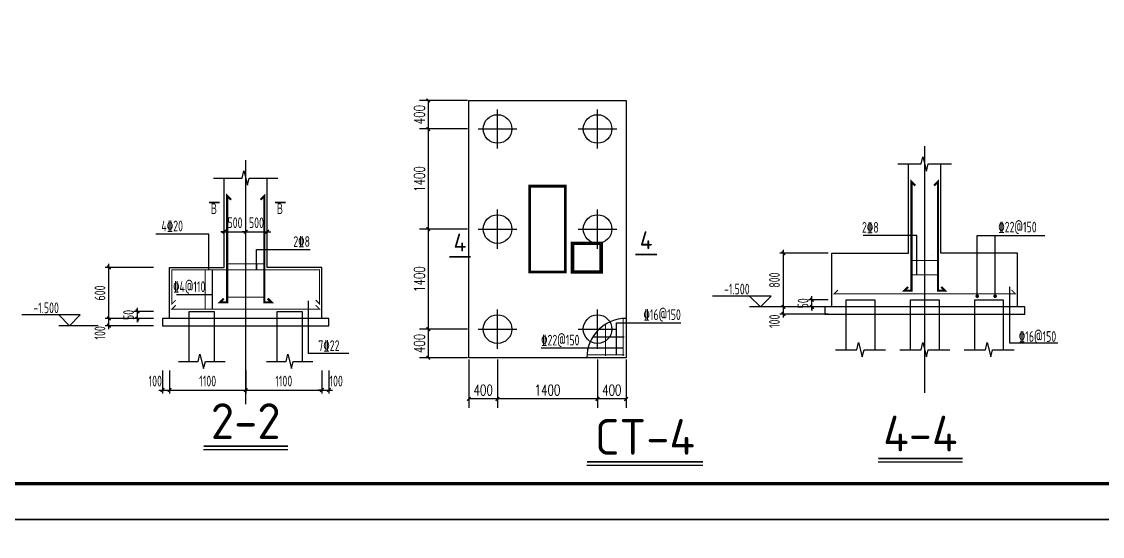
# Model space of a CAD drawing. Extents: x -73672 to 366960, y -527333 to 140666.
# Drawn here: x 230202 to 260456, y -18693 to -4292 of the extents above; entities that cross this region are included whole.
import ezdxf
from ezdxf.enums import TextEntityAlignment as Align

# ---------------------------------------------------------------- set-up
doc = ezdxf.new("R2010")
doc.units = 0
doc.header["$LTSCALE"] = 1000
doc.header["$MEASUREMENT"] = 0
doc.linetypes.add('DASHED', pattern=[19.05, 12.7, -6.35])
for name, color, linetype in [('AXIS', 3, 'Continuous'), ('BASE_DE', 7, 'Continuous'), ('COLUMN', 9, 'Continuous'), ('DIM', 3, 'Continuous'), ('E_WINDOW', 4, 'Continuous'), ('NUM', 3, 'Continuous'), ('PILE_DE', 7, 'Continuous'), ('PILE_DE_DASH', 9, 'DASHED'), ('PUB_TITLE', 4, 'Continuous'), ('REIN', 1, 'Continuous'), ('TEXT', 3, 'Continuous'), ('THICK', 6, 'Continuous'), ('THIN', 7, 'Continuous'), ('建-尺寸', 3, 'Continuous')]:
    doc.layers.add(name, color=color, linetype=linetype)
doc.styles.add('A-DIM_T3', font='SIMPLEX', dxfattribs={"width": 0.705882, "bigfont": 'GBCBIG'})
doc.styles.add('TSSD_Dimension', font='Tssdeng.shx', dxfattribs={"width": 0.7, "bigfont": '1hztxt.shx'})
doc.styles.add('TSSD_Label', font='Tssdeng.shx', dxfattribs={"width": 0.7, "bigfont": 'hztxt.shx'})
doc.styles.add('TSSD_Norm', font='Tssdeng.shx', dxfattribs={"bigfont": 'hztxt.shx'})
doc.styles.add('TSSD_Rein', font='Tssdeng.shx', dxfattribs={"width": 0.7, "bigfont": 'hztxt.shx'})
doc.dimstyles.new('A-DIM-100', dxfattribs={"dimtxt": 297.5, "dimasz": 100, "dimexe": 250, "dimexo": 300, "dimgap": 100, "dimtad": 1, "dimdec": 0, "dimzin": 0, "dimdsep": 46, "dimtxsty": 'A-DIM_T3', "dimblk": 'ARCHTICK', "dimcen": 0.09, "dimclrt": 7, "dimazin": 2, "dimtfac": 1, "dimtdec": 0, "dimtix": 1, "dimtmove": 2, "dimatfit": 3, "dimfxl": 0, "dimtolj": 1, "dimtzin": 0, "dimarcsym": 0})
doc.dimstyles.new('TSSD_50_100', dxfattribs={"dimtxt": 300, "dimasz": 100, "dimexe": 100, "dimexo": 250, "dimgap": 100, "dimtad": 1, "dimdec": 0, "dimlfac": 0.5, "dimzin": 0, "dimdsep": 46, "dimtxsty": 'TSSD_Dimension', "dimblk": 'ARCHTICK', "dimcen": 0, "dimdle": 100, "dimclrt": 7, "dimadec": 0, "dimazin": 0, "dimtfac": 1, "dimtdec": 0, "dimtix": 1, "dimtmove": 2, "dimatfit": 3, "dimldrblk": 'ARCHTICK', "dimfxl": 0, "dimtolj": 1, "dimtzin": 0, "dimarcsym": 0})

# ---------------------------------------------------------------- blocks, each defined once
blk = doc.blocks.new('_reinbk')
blk.add_line((0, 0), (0, 0))
blk = doc.blocks.new('_ArchTick')
at = {"color": 0, "linetype": 'ByBlock', "const_width": 0.4}
blk.add_lwpolyline([(-0.5, -0.5), (0.5, 0.5)], dxfattribs=at)
blk = doc.blocks.new('*D7606')
at = {"layer": 'Defpoints', "color": 0}
for p in [(234145, -13798), (234345, -13798), (234345, -14598)]:
    blk.add_point(p, dxfattribs=at)
at = {"layer": 'DIM', "color": 0, "lineweight": -2}
for p, q in [((234145, -14048), (234145, -14698)), ((234345, -14048), (234345, -14698)), ((234045, -14598), (234445, -14598))]:
    blk.add_line(p, q, dxfattribs=at)
at = {"layer": 'DIM', "color": 0, "linetype": 'ByBlock', "lineweight": -2, "xscale": 100, "yscale": 100, "zscale": 100, "rotation": 180}
blk.add_blockref('_ArchTick', (234145, -14598), dxfattribs=at)
at = {"layer": 'DIM', "color": 0, "linetype": 'ByBlock', "lineweight": -2, "xscale": 100, "yscale": 100, "zscale": 100}
blk.add_blockref('_ArchTick', (234345, -14598), dxfattribs=at)
at = {"layer": 'DIM', "color": 7, "insert": (233943, -14348), "char_height": 300, "attachment_point": 5, "style": 'TSSD_Dimension'}
blk.add_mtext('\\A1;100', dxfattribs=at)
blk = doc.blocks.new('*D7607')
at = {"layer": 'Defpoints', "color": 0}
for p in [(234345, -13798), (236475, -13798), (236475, -14598)]:
    blk.add_point(p, dxfattribs=at)
at = {"layer": 'DIM', "color": 0, "lineweight": -2}
for p, q in [((234345, -14048), (234345, -14698)), ((236475, -14048), (236475, -14698)), ((234245, -14598), (236575, -14598))]:
    blk.add_line(p, q, dxfattribs=at)
at = {"layer": 'DIM', "color": 0, "linetype": 'ByBlock', "lineweight": -2, "xscale": 100, "yscale": 100, "zscale": 100, "rotation": 180}
blk.add_blockref('_ArchTick', (234345, -14598), dxfattribs=at)
at = {"layer": 'DIM', "color": 0, "linetype": 'ByBlock', "lineweight": -2, "xscale": 100, "yscale": 100, "zscale": 100}
blk.add_blockref('_ArchTick', (236475, -14598), dxfattribs=at)
at = {"layer": 'DIM', "color": 7, "insert": (235410, -14348), "char_height": 300, "attachment_point": 5, "style": 'TSSD_Dimension'}
blk.add_mtext('\\A1;1100', dxfattribs=at)
blk = doc.blocks.new('*D7608')
at = {"layer": 'Defpoints', "color": 0}
for p in [(236475, -13798), (238605, -13798), (238605, -14598)]:
    blk.add_point(p, dxfattribs=at)
at = {"layer": 'DIM', "color": 0, "lineweight": -2}
for p, q in [((236475, -14048), (236475, -14698)), ((238605, -14048), (238605, -14698)), ((236375, -14598), (238705, -14598))]:
    blk.add_line(p, q, dxfattribs=at)
at = {"layer": 'DIM', "color": 0, "linetype": 'ByBlock', "lineweight": -2, "xscale": 100, "yscale": 100, "zscale": 100, "rotation": 180}
blk.add_blockref('_ArchTick', (236475, -14598), dxfattribs=at)
at = {"layer": 'DIM', "color": 0, "linetype": 'ByBlock', "lineweight": -2, "xscale": 100, "yscale": 100, "zscale": 100}
blk.add_blockref('_ArchTick', (238605, -14598), dxfattribs=at)
at = {"layer": 'DIM', "color": 7, "insert": (237540, -14348), "char_height": 300, "attachment_point": 5, "style": 'TSSD_Dimension'}
blk.add_mtext('\\A1;1100', dxfattribs=at)
blk = doc.blocks.new('*D7609')
at = {"layer": 'Defpoints', "color": 0}
for p in [(238605, -13798), (238805, -13798), (238805, -14598)]:
    blk.add_point(p, dxfattribs=at)
at = {"layer": 'DIM', "color": 0, "lineweight": -2}
for p, q in [((238605, -14048), (238605, -14698)), ((238805, -14048), (238805, -14698)), ((238505, -14598), (238905, -14598)), ((238605, -14598), (238505, -14598)), ((238805, -14598), (238905, -14598))]:
    blk.add_line(p, q, dxfattribs=at)
at = {"layer": 'DIM', "color": 0, "linetype": 'ByBlock', "lineweight": -2, "xscale": 100, "yscale": 100, "zscale": 100}
blk.add_blockref('_ArchTick', (238605, -14598), dxfattribs=at)
at = {"layer": 'DIM', "color": 0, "linetype": 'ByBlock', "lineweight": -2, "xscale": 100, "yscale": 100, "zscale": 100, "rotation": 180}
blk.add_blockref('_ArchTick', (238805, -14598), dxfattribs=at)
at = {"layer": 'DIM', "color": 7, "insert": (239007, -14348), "char_height": 300, "attachment_point": 5, "style": 'TSSD_Dimension'}
blk.add_mtext('\\A1;100', dxfattribs=at)
blk = doc.blocks.new('*D7610')
at = {"layer": 'Defpoints', "color": 0}
for p in [(236475, -10169), (235875, -11169), (236475, -11169)]:
    blk.add_point(p, dxfattribs=at)
at = {"layer": 'DIM', "color": 0, "lineweight": -2}
for p, q in [((235775, -10169), (236575, -10169)), ((235875, -10169), (235775, -10169)), ((235875, -10919), (235875, -10069)), ((236475, -10919), (236475, -10069)), ((236475, -10169), (236575, -10169))]:
    blk.add_line(p, q, dxfattribs=at)
at = {"layer": 'DIM', "color": 0, "linetype": 'ByBlock', "lineweight": -2, "xscale": 100, "yscale": 100, "zscale": 100}
blk.add_blockref('_ArchTick', (235875, -10169), dxfattribs=at)
at = {"layer": 'DIM', "color": 0, "linetype": 'ByBlock', "lineweight": -2, "xscale": 100, "yscale": 100, "zscale": 100, "rotation": 180}
blk.add_blockref('_ArchTick', (236475, -10169), dxfattribs=at)
at = {"layer": 'DIM', "color": 7, "insert": (236175, -9919), "char_height": 300, "attachment_point": 5, "style": 'TSSD_Dimension'}
blk.add_mtext('\\A1;500', dxfattribs=at)
blk = doc.blocks.new('*D7611')
at = {"layer": 'Defpoints', "color": 0}
for p in [(237075, -10169), (236475, -11169), (237075, -11169)]:
    blk.add_point(p, dxfattribs=at)
at = {"layer": 'DIM', "color": 0, "lineweight": -2}
for p, q in [((236375, -10169), (237175, -10169)), ((236475, -10169), (236375, -10169)), ((236475, -10919), (236475, -10069)), ((237075, -10919), (237075, -10069)), ((237075, -10169), (237175, -10169))]:
    blk.add_line(p, q, dxfattribs=at)
at = {"layer": 'DIM', "color": 0, "linetype": 'ByBlock', "lineweight": -2, "xscale": 100, "yscale": 100, "zscale": 100}
blk.add_blockref('_ArchTick', (236475, -10169), dxfattribs=at)
at = {"layer": 'DIM', "color": 0, "linetype": 'ByBlock', "lineweight": -2, "xscale": 100, "yscale": 100, "zscale": 100, "rotation": 180}
blk.add_blockref('_ArchTick', (237075, -10169), dxfattribs=at)
at = {"layer": 'DIM', "color": 7, "insert": (236775, -9919), "char_height": 300, "attachment_point": 5, "style": 'TSSD_Dimension'}
blk.add_mtext('\\A1;500', dxfattribs=at)
blk = doc.blocks.new('*D7612')
at = {"layer": 'Defpoints', "color": 0}
for p in [(232645, -12598), (234145, -12598), (234145, -12798)]:
    blk.add_point(p, dxfattribs=at)
at = {"layer": 'DIM', "color": 0, "lineweight": -2}
for p, q in [((233895, -12598), (232545, -12598)), ((232645, -12898), (232645, -12498)), ((233895, -12798), (232545, -12798))]:
    blk.add_line(p, q, dxfattribs=at)
at = {"layer": 'DIM', "color": 0, "linetype": 'ByBlock', "lineweight": -2, "xscale": 100, "yscale": 100, "zscale": 100}
for p, rotation in [((232645, -12598), 90), ((232645, -12798), 270)]:
    blk.add_blockref('_ArchTick', p, dxfattribs=dict(at, rotation=rotation))
at = {"layer": 'DIM', "color": 7, "insert": (232395, -13000), "char_height": 300, "attachment_point": 5, "rotation": 90, "style": 'TSSD_Dimension'}
blk.add_mtext('\\A1;100', dxfattribs=at)
blk = doc.blocks.new('*D7613')
at = {"layer": 'Defpoints', "color": 0}
for p in [(232645, -11169), (234145, -11169), (234145, -12598)]:
    blk.add_point(p, dxfattribs=at)
at = {"layer": 'DIM', "color": 0, "lineweight": -2}
for p, q in [((233895, -11169), (232545, -11169)), ((232645, -12698), (232645, -11069)), ((233895, -12598), (232545, -12598))]:
    blk.add_line(p, q, dxfattribs=at)
at = {"layer": 'DIM', "color": 0, "linetype": 'ByBlock', "lineweight": -2, "xscale": 100, "yscale": 100, "zscale": 100}
for p, rotation in [((232645, -11169), 90), ((232645, -12598), 270)]:
    blk.add_blockref('_ArchTick', p, dxfattribs=dict(at, rotation=rotation))
at = {"layer": 'DIM', "color": 7, "insert": (232395, -11884), "char_height": 300, "attachment_point": 5, "rotation": 90, "style": 'TSSD_Dimension'}
blk.add_mtext('\\A1;600', dxfattribs=at)
blk = doc.blocks.new('*D7614')
at = {"layer": 'Defpoints', "color": 0}
for p in [(233445, -12398), (234145, -12398), (234145, -12598)]:
    blk.add_point(p, dxfattribs=at)
at = {"layer": 'DIM', "color": 0, "lineweight": -2}
for p, q in [((233895, -12398), (233345, -12398)), ((233445, -12698), (233445, -12298)), ((233445, -12398), (233445, -12298)), ((233895, -12598), (233345, -12598)), ((233445, -12598), (233445, -12698))]:
    blk.add_line(p, q, dxfattribs=at)
at = {"layer": 'DIM', "color": 0, "linetype": 'ByBlock', "lineweight": -2, "xscale": 100, "yscale": 100, "zscale": 100}
for p, rotation in [((233445, -12398), 270), ((233445, -12598), 90)]:
    blk.add_blockref('_ArchTick', p, dxfattribs=dict(at, rotation=rotation))
at = {"layer": 'DIM', "color": 7, "insert": (233195, -12498), "char_height": 300, "attachment_point": 5, "rotation": 90, "style": 'TSSD_Dimension'}
blk.add_mtext('\\A1;50', dxfattribs=at)
blk = doc.blocks.new('*D7793')
at = {"layer": 'Defpoints', "color": 0}
for p in [(252327, -12073), (253027, -12073), (253027, -12273)]:
    blk.add_point(p, dxfattribs=at)
at = {"layer": 'DIM', "color": 0, "lineweight": -2}
for p, q in [((252777, -12073), (252227, -12073)), ((252327, -12373), (252327, -11973)), ((252327, -12073), (252327, -11973)), ((252777, -12273), (252227, -12273)), ((252327, -12273), (252327, -12373))]:
    blk.add_line(p, q, dxfattribs=at)
at = {"layer": 'DIM', "color": 0, "linetype": 'ByBlock', "lineweight": -2, "xscale": 100, "yscale": 100, "zscale": 100}
for p, rotation in [((252327, -12073), 270), ((252327, -12273), 90)]:
    blk.add_blockref('_ArchTick', p, dxfattribs=dict(at, rotation=rotation))
at = {"layer": 'DIM', "color": 7, "insert": (252077, -12173), "char_height": 300, "attachment_point": 5, "rotation": 90, "style": 'TSSD_Dimension'}
blk.add_mtext('\\A1;50', dxfattribs=at)
blk = doc.blocks.new('*D7794')
at = {"layer": 'Defpoints', "color": 0}
for p in [(251527, -10773), (253027, -10773), (253027, -12273)]:
    blk.add_point(p, dxfattribs=at)
at = {"layer": 'DIM', "color": 0, "lineweight": -2}
for p, q in [((252777, -10773), (251427, -10773)), ((251527, -12373), (251527, -10673)), ((252777, -12273), (251427, -12273))]:
    blk.add_line(p, q, dxfattribs=at)
at = {"layer": 'DIM', "color": 0, "linetype": 'ByBlock', "lineweight": -2, "xscale": 100, "yscale": 100, "zscale": 100}
for p, rotation in [((251527, -10773), 90), ((251527, -12273), 270)]:
    blk.add_blockref('_ArchTick', p, dxfattribs=dict(at, rotation=rotation))
at = {"layer": 'DIM', "color": 7, "insert": (251277, -11523), "char_height": 300, "attachment_point": 5, "rotation": 90, "style": 'TSSD_Dimension'}
blk.add_mtext('\\A1;800', dxfattribs=at)
blk = doc.blocks.new('*D7795')
at = {"layer": 'Defpoints', "color": 0}
for p in [(251527, -12273), (253027, -12273), (253027, -12473)]:
    blk.add_point(p, dxfattribs=at)
at = {"layer": 'DIM', "color": 0, "lineweight": -2}
for p, q in [((252777, -12273), (251427, -12273)), ((251527, -12573), (251527, -12173)), ((252777, -12473), (251427, -12473))]:
    blk.add_line(p, q, dxfattribs=at)
at = {"layer": 'DIM', "color": 0, "linetype": 'ByBlock', "lineweight": -2, "xscale": 100, "yscale": 100, "zscale": 100}
for p, rotation in [((251527, -12273), 90), ((251527, -12473), 270)]:
    blk.add_blockref('_ArchTick', p, dxfattribs=dict(at, rotation=rotation))
at = {"layer": 'DIM', "color": 7, "insert": (251277, -12675), "char_height": 300, "attachment_point": 5, "rotation": 90, "style": 'TSSD_Dimension'}
blk.add_mtext('\\A1;100', dxfattribs=at)
blk = doc.blocks.new('*D8895')
at = {"layer": 'Defpoints', "color": 0}
for p in [(246323, -13444), (247123, -13444), (246323, -14849)]:
    blk.add_point(p, dxfattribs=at)
at = {"layer": '建-尺寸', "color": 0, "lineweight": -2}
for p, q in [((246323, -13744), (246323, -15099)), ((247123, -13744), (247123, -15099)), ((247123, -14849), (246323, -14849))]:
    blk.add_line(p, q, dxfattribs=at)
at = {"layer": '建-尺寸', "color": 0, "linetype": 'ByBlock', "lineweight": -2, "xscale": 100, "yscale": 100, "zscale": 100, "rotation": 180}
blk.add_blockref('_ArchTick', (246323, -14849), dxfattribs=at)
at = {"layer": '建-尺寸', "color": 0, "linetype": 'ByBlock', "lineweight": -2, "xscale": 100, "yscale": 100, "zscale": 100}
blk.add_blockref('_ArchTick', (247123, -14849), dxfattribs=at)
at = {"layer": '建-尺寸', "color": 7, "insert": (246723, -14600), "char_height": 297.5, "attachment_point": 5, "style": 'A-DIM_T3'}
blk.add_mtext('\\A1;400', dxfattribs=at)
blk = doc.blocks.new('*D8896')
at = {"layer": 'Defpoints', "color": 0}
for p in [(243523, -13444), (246323, -13444), (243523, -14849)]:
    blk.add_point(p, dxfattribs=at)
at = {"layer": '建-尺寸', "color": 0, "lineweight": -2}
for p, q in [((243523, -13744), (243523, -15099)), ((246323, -13744), (246323, -15099)), ((246323, -14849), (243523, -14849))]:
    blk.add_line(p, q, dxfattribs=at)
at = {"layer": '建-尺寸', "color": 0, "linetype": 'ByBlock', "lineweight": -2, "xscale": 100, "yscale": 100, "zscale": 100, "rotation": 180}
blk.add_blockref('_ArchTick', (243523, -14849), dxfattribs=at)
at = {"layer": '建-尺寸', "color": 0, "linetype": 'ByBlock', "lineweight": -2, "xscale": 100, "yscale": 100, "zscale": 100}
blk.add_blockref('_ArchTick', (246323, -14849), dxfattribs=at)
at = {"layer": '建-尺寸', "color": 7, "insert": (244923, -14600), "char_height": 297.5, "attachment_point": 5, "style": 'A-DIM_T3'}
blk.add_mtext('\\A1;1400', dxfattribs=at)
blk = doc.blocks.new('*D8897')
at = {"layer": 'Defpoints', "color": 0}
for p in [(242723, -13444), (243523, -13444), (242723, -14849)]:
    blk.add_point(p, dxfattribs=at)
at = {"layer": '建-尺寸', "color": 0, "lineweight": -2}
for p, q in [((242723, -13744), (242723, -15099)), ((243523, -13744), (243523, -15099)), ((243523, -14849), (242723, -14849))]:
    blk.add_line(p, q, dxfattribs=at)
at = {"layer": '建-尺寸', "color": 0, "linetype": 'ByBlock', "lineweight": -2, "xscale": 100, "yscale": 100, "zscale": 100, "rotation": 180}
blk.add_blockref('_ArchTick', (242723, -14849), dxfattribs=at)
at = {"layer": '建-尺寸', "color": 0, "linetype": 'ByBlock', "lineweight": -2, "xscale": 100, "yscale": 100, "zscale": 100}
blk.add_blockref('_ArchTick', (243523, -14849), dxfattribs=at)
at = {"layer": '建-尺寸', "color": 7, "insert": (243123, -14600), "char_height": 297.5, "attachment_point": 5, "style": 'A-DIM_T3'}
blk.add_mtext('\\A1;400', dxfattribs=at)
blk = doc.blocks.new('*D8898')
at = {"layer": 'Defpoints', "color": 0}
for p in [(242986, -6495), (241586, -7295), (242986, -7295)]:
    blk.add_point(p, dxfattribs=at)
at = {"layer": '建-尺寸', "color": 0, "lineweight": -2}
for p, q in [((242686, -6495), (241336, -6495)), ((241586, -6495), (241586, -7295)), ((242686, -7295), (241336, -7295))]:
    blk.add_line(p, q, dxfattribs=at)
at = {"layer": '建-尺寸', "color": 0, "linetype": 'ByBlock', "lineweight": -2, "xscale": 100, "yscale": 100, "zscale": 100}
for p, rotation in [((241586, -6495), 90), ((241586, -7295), 270)]:
    blk.add_blockref('_ArchTick', p, dxfattribs=dict(at, rotation=rotation))
at = {"layer": '建-尺寸', "color": 7, "insert": (241337, -6895), "char_height": 297.5, "attachment_point": 5, "rotation": 90, "style": 'A-DIM_T3'}
blk.add_mtext('\\A1;400', dxfattribs=at)
blk = doc.blocks.new('*D8899')
at = {"layer": 'Defpoints', "color": 0}
for p in [(242986, -7295), (241586, -10095), (242986, -10095)]:
    blk.add_point(p, dxfattribs=at)
at = {"layer": '建-尺寸', "color": 0, "lineweight": -2}
for p, q in [((242686, -7295), (241336, -7295)), ((241586, -7295), (241586, -10095)), ((242686, -10095), (241336, -10095))]:
    blk.add_line(p, q, dxfattribs=at)
at = {"layer": '建-尺寸', "color": 0, "linetype": 'ByBlock', "lineweight": -2, "xscale": 100, "yscale": 100, "zscale": 100}
for p, rotation in [((241586, -7295), 90), ((241586, -10095), 270)]:
    blk.add_blockref('_ArchTick', p, dxfattribs=dict(at, rotation=rotation))
at = {"layer": '建-尺寸', "color": 7, "insert": (241337, -8695), "char_height": 297.5, "attachment_point": 5, "rotation": 90, "style": 'A-DIM_T3'}
blk.add_mtext('\\A1;1400', dxfattribs=at)
blk = doc.blocks.new('*D8900')
at = {"layer": 'Defpoints', "color": 0}
for p in [(242986, -10095), (241586, -12895), (242986, -12895)]:
    blk.add_point(p, dxfattribs=at)
at = {"layer": '建-尺寸', "color": 0, "lineweight": -2}
for p, q in [((242686, -10095), (241336, -10095)), ((241586, -10095), (241586, -12895)), ((242686, -12895), (241336, -12895))]:
    blk.add_line(p, q, dxfattribs=at)
at = {"layer": '建-尺寸', "color": 0, "linetype": 'ByBlock', "lineweight": -2, "xscale": 100, "yscale": 100, "zscale": 100}
for p, rotation in [((241586, -10095), 90), ((241586, -12895), 270)]:
    blk.add_blockref('_ArchTick', p, dxfattribs=dict(at, rotation=rotation))
at = {"layer": '建-尺寸', "color": 7, "insert": (241337, -11495), "char_height": 297.5, "attachment_point": 5, "rotation": 90, "style": 'A-DIM_T3'}
blk.add_mtext('\\A1;1400', dxfattribs=at)
blk = doc.blocks.new('*D8901')
at = {"layer": 'Defpoints', "color": 0}
for p in [(242986, -12895), (241586, -13695), (242986, -13695)]:
    blk.add_point(p, dxfattribs=at)
at = {"layer": '建-尺寸', "color": 0, "lineweight": -2}
for p, q in [((242686, -12895), (241336, -12895)), ((241586, -12895), (241586, -13695)), ((242686, -13695), (241336, -13695))]:
    blk.add_line(p, q, dxfattribs=at)
at = {"layer": '建-尺寸', "color": 0, "linetype": 'ByBlock', "lineweight": -2, "xscale": 100, "yscale": 100, "zscale": 100}
for p, rotation in [((241586, -12895), 90), ((241586, -13695), 270)]:
    blk.add_blockref('_ArchTick', p, dxfattribs=dict(at, rotation=rotation))
at = {"layer": '建-尺寸', "color": 7, "insert": (241337, -13295), "char_height": 297.5, "attachment_point": 5, "rotation": 90, "style": 'A-DIM_T3'}
blk.add_mtext('\\A1;400', dxfattribs=at)

msp = doc.modelspace()

# ---------------------------------------------------------------- linework, layer by layer
msp.add_lwpolyline([(247123.37, -13695.29), (242723.37, -13695.29), (242723.37, -6495.29), (247123.37, -6495.29)], close=True)
for points, const_width in [([(244423.37, -8895.29), (245423.37, -8895.29), (245423.37, -11295.29), (244423.37, -11295.29), (244423.37, -8895.29)], 80), ([(235446.76, -9352.69), (235748.26, -9352.69)], 50), ([(237295.76, -9352.69), (237597.26, -9352.69)], 50)]:
    msp.add_lwpolyline(points, dxfattribs=dict(const_width=const_width))
at = {"color": 0, "const_width": 100}
msp.add_lwpolyline([(246422.81, -11295.29), (246422.81, -10495.29), (245622.81, -10495.29), (245622.81, -11295.29), (246422.81, -11295.29)], dxfattribs=at)
at = {"layer": 'AXIS'}
for p, q in [((243523.37, -7843.92), (243523.37, -6746.65)), ((246323.37, -7843.92), (246323.37, -6746.65)), ((242985.74, -7295.29), (244061.01, -7295.29)), ((245785.74, -7295.29), (246861.01, -7295.29)), ((255482.91, -14673.08), (255482.91, -7773.08)), ((236475.31, -14998.42), (236475.31, -8168.95)), ((243523.37, -10643.92), (243523.37, -9546.65)), ((246323.37, -10643.92), (246323.37, -9546.65)), ((242985.74, -10095.29), (244061.01, -10095.29)), ((245785.74, -10095.29), (246861.01, -10095.29)), ((243523.37, -13443.92), (243523.37, -12346.65)), ((246323.37, -13443.92), (246323.37, -12346.65)), ((242985.74, -12895.29), (244061.01, -12895.29)), ((245785.74, -12895.29), (246861.01, -12895.29))]:
    msp.add_line(p, q, dxfattribs=at)
at = {"layer": 'BASE_DE'}
for points in [[(252882.91, -12273.08), (252882.91, -10773.08), (255032.91, -10773.08), (255032.91, -8273.08)], [(258082.91, -12273.08), (258082.91, -10773.08), (255932.91, -10773.08), (255932.91, -8273.08)], [(234345.31, -12598.42), (234345.31, -11168.95), (235775.31, -11168.95), (235875.31, -11168.95), (235875.31, -8668.95)], [(238605.31, -12598.42), (238605.31, -11168.95), (237175.31, -11168.95), (237075.31, -11168.95), (237075.31, -8668.95)], [(252682.91, -12473.08), (258282.91, -12473.08), (258282.91, -12273.08), (252682.91, -12273.08), (252682.91, -12473.08)], [(234145.31, -12798.42), (238805.31, -12798.42), (238805.31, -12598.42), (234145.31, -12598.42), (234145.31, -12798.42)]]:
    msp.add_lwpolyline(points, dxfattribs=at)
msp.add_arc((247123.37, -13695.29), 1100, 90, 180, dxfattribs=at)
at = {"layer": 'COLUMN'}
msp.add_lwpolyline([(245423.37, -8895.29), (244423.37, -8895.29), (244423.37, -11295.29), (245423.37, -11295.29)], close=True, dxfattribs=at)
at = {"layer": 'E_WINDOW'}
for centre in [(243523.37, -7295.29), (246323.37, -7295.29), (243523.37, -10095.29), (246323.37, -10095.29), (243523.37, -12895.29), (246323.37, -12895.29)]:
    msp.add_circle(centre, 400, dxfattribs=at)
at = {"layer": 'NUM', "const_width": 50}
for points in [[(237656.08, -16168.95), (235294.55, -16168.95)], [(249273.9, -16609.77), (246027.75, -16609.77)], [(256541.34, -16516.32), (254179.81, -16516.32)]]:
    msp.add_lwpolyline(points, dxfattribs=at)
at = {"layer": 'NUM'}
for points in [[(237656.08, -16268.95), (235294.55, -16268.95)], [(256541.34, -16616.32), (254179.81, -16616.32)], [(249273.9, -16709.77), (246027.75, -16709.77)]]:
    msp.add_lwpolyline(points, dxfattribs=at)
at = {"layer": 'PILE_DE'}
for p, q in [((253282.91, -13473.08), (253282.91, -12473.08)), ((254082.91, -12473.08), (254082.91, -13473.08)), ((255082.91, -13473.08), (255082.91, -12473.08)), ((255882.91, -12473.08), (255882.91, -13473.08)), ((256882.91, -13473.08), (256882.91, -12473.08)), ((257682.91, -12473.08), (257682.91, -13473.08)), ((234895.31, -13798.42), (234895.31, -12798.42)), ((235595.31, -12798.42), (235595.31, -13798.42)), ((237355.31, -13798.42), (237355.31, -12798.42)), ((238055.31, -12798.42), (238055.31, -13798.42))]:
    msp.add_line(p, q, dxfattribs=at)
at = {"layer": 'PILE_DE_DASH'}
for p, q in [((253282.91, -12073.08), (254082.91, -12073.08)), ((253282.91, -12473.08), (253282.91, -12073.08)), ((254082.91, -12073.08), (254082.91, -12473.08)), ((255082.91, -12073.08), (255882.91, -12073.08)), ((255082.91, -12473.08), (255082.91, -12073.08)), ((255882.91, -12073.08), (255882.91, -12473.08)), ((256882.91, -12073.08), (257682.91, -12073.08)), ((256882.91, -12473.08), (256882.91, -12073.08)), ((257682.91, -12073.08), (257682.91, -12473.08)), ((234895.31, -12798.42), (234895.31, -12398.42)), ((234895.31, -12398.42), (235595.31, -12398.42)), ((235595.31, -12398.42), (235595.31, -12798.42)), ((237355.31, -12798.42), (237355.31, -12398.42)), ((237355.31, -12398.42), (238055.31, -12398.42)), ((238055.31, -12398.42), (238055.31, -12798.42))]:
    msp.add_line(p, q, dxfattribs=at)
at = {"layer": 'PUB_TITLE'}
for points in [[(177678.75, -18217.87), (326378.75, -18217.87), (326378.75, 65882.13), (177678.75, 65882.13)], [(177678.75, -102317.87), (326378.75, -102317.87), (326378.75, -18217.87), (177678.75, -18217.87)]]:
    msp.add_lwpolyline(points, close=True, dxfattribs=at)
at = {"layer": 'PUB_TITLE', "const_width": 100}
msp.add_lwpolyline([(180178.75, -17217.87), (325378.75, -17217.87), (325378.75, 64882.13), (180178.75, 64882.13)], close=True, dxfattribs=at)
at = {"layer": 'REIN'}
for points, const_width in [([(255018.98, -11712.02), (254912.91, -11818.08), (255112.91, -11818.08), (255112.91, -8773.08), (255218.98, -8879.15)], 60), ([(255946.84, -11712.02), (256052.91, -11818.08), (255852.91, -11818.08), (255852.91, -8773.08), (255746.84, -8879.15)], 60), ([(235861.38, -12037.35), (235755.31, -12143.42), (235955.31, -12143.42), (235955.31, -9168.95), (236061.38, -9275.02)], 60), ([(237089.25, -12037.35), (237195.31, -12143.42), (236995.31, -12143.42), (236995.31, -9168.95), (236889.25, -9275.02)], 60), ([(235955.31, -11068.95), (236995.31, -11068.95)], 30), ([(255112.91, -10973.08), (255852.91, -10973.08)], 30), ([(234516.38, -12082.35), (234410.31, -12188.42), (234410.31, -11233.95), (238540.31, -11233.95), (238540.31, -12188.42), (238434.25, -12082.35)], 30), ([(235340.31, -12333.42), (235340.31, -11233.95)], 30), ([(235540.31, -12333.42), (235540.31, -11233.95)], 30), ([(255112.91, -11373.08), (255852.91, -11373.08)], 30), ([(253053.98, -11802.02), (252947.91, -11908.08), (258017.91, -11908.08), (257911.84, -11802.02)], 30), ([(235955.31, -11998.42), (236995.31, -11998.42)], 30), ([(234516.38, -12227.35), (234410.31, -12333.42), (238540.31, -12333.42), (238434.25, -12227.35)], 30), ([(247043.37, -13645.29), (247043.37, -12598.2)], 30), ([(246543.37, -13645.29), (246543.37, -12760.62)], 30), ([(247073.37, -13115.29), (246188.71, -13115.29)], 30), ([(247073.37, -13615.29), (246026.29, -13615.29)], 30)]:
    msp.add_lwpolyline(points, dxfattribs=dict(at, const_width=const_width))
at = {"layer": 'REIN', "const_width": 50}
for points in [[(256927.91, -11973.08, 1), (256977.91, -11973.08, 1)], [(257427.91, -11973.08, 1), (257477.91, -11973.08, 1)]]:
    msp.add_lwpolyline(points, format="xyb", close=True, dxfattribs=at)
at = {"layer": 'TEXT'}
for p, q in [((256952.91, -10273.08), (258842.91, -10273.08)), ((256952.91, -11973.08), (256952.91, -10273.08)), ((257452.91, -11973.08), (257452.91, -10273.08)), ((257852.91, -11712.08), (257852.91, -13277.08)), ((238225.31, -12106.78), (238225.31, -13571.78)), ((257852.91, -13277.08), (259210.41, -13277.08)), ((238225.31, -13571.78), (239360.31, -13571.78))]:
    msp.add_line(p, q, dxfattribs=at)
for points in [[(235440.31, -11233.95), (235440.31, -10233.95), (233955.52, -10233.95)], [(255257.91, -11373.08), (255257.91, -10838.08), (255257.91, -10273.08), (253757.91, -10273.08)], [(236775.31, -11068.95), (236775.31, -11233.95), (236775.31, -10668.95), (238275.31, -10668.95)], [(235540.31, -11932.48), (235340.31, -11932.48), (234540.31, -11932.48)], [(246855.77, -13615.29), (246855.77, -13115.29), (246855.77, -12715.29), (248655.77, -12715.29)], [(247043.37, -13427.68), (246543.37, -13427.68), (244743.37, -13427.68)]]:
    msp.add_lwpolyline(points, dxfattribs=at)
at = {"layer": 'THICK', "const_width": 50}
for points in [[(242772.02, -10870.17), (242172.02, -10870.17)], [(247985.23, -10808.57), (247385.23, -10808.57)]]:
    msp.add_lwpolyline(points, dxfattribs=at)
at = {"layer": 'THIN'}
for p, q in [((251181.41, -11973.08), (249542.95, -11973.08)), ((250881.41, -12273.08), (250581.41, -11973.08)), ((250881.41, -12273.08), (251181.41, -11973.08)), ((251681.41, -12273.08), (250581.41, -12273.08)), ((231845.31, -12498.42), (230206.85, -12498.42)), ((231545.31, -12798.42), (231245.31, -12498.42)), ((231545.31, -12798.42), (231845.31, -12498.42)), ((232345.31, -12798.42), (231245.31, -12798.42))]:
    msp.add_line(p, q, dxfattribs=at)
for points in [[(254732.91, -8273.08), (255382.91, -8273.08), (255432.91, -8073.08), (255532.91, -8473.08), (255582.91, -8273.08), (256232.91, -8273.08)], [(235575.31, -8668.95), (236375.31, -8668.95), (236425.31, -8468.95), (236525.31, -8868.95), (236575.31, -8668.95), (237375.31, -8668.95)], [(252982.91, -13473.08), (253582.91, -13473.08), (253632.91, -13273.08), (253732.91, -13673.08), (253782.91, -13473.08), (254382.91, -13473.08)], [(254782.91, -13473.08), (255382.91, -13473.08), (255432.91, -13273.08), (255532.91, -13673.08), (255582.91, -13473.08), (256182.91, -13473.08)], [(256582.91, -13473.08), (257182.91, -13473.08), (257232.91, -13273.08), (257332.91, -13673.08), (257382.91, -13473.08), (257982.91, -13473.08)], [(234595.31, -13798.42), (235145.31, -13798.42), (235195.31, -13598.42), (235295.31, -13998.42), (235345.31, -13798.42), (235895.31, -13798.42)], [(237055.31, -13798.42), (237605.31, -13798.42), (237655.31, -13598.42), (237755.31, -13998.42), (237805.31, -13798.42), (238355.31, -13798.42)]]:
    msp.add_lwpolyline(points, dxfattribs=at)

# ---------------------------------------------------------------- block references
at = {"layer": 'TEXT', "xscale": 100, "yscale": 100, "zscale": 100}
for p, rotation in [((255707.91, -10838.08), 270), ((236775.31, -11068.95), 90), ((235440.31, -11233.95), 270), ((236775.31, -11233.95), 270), ((255707.91, -11373.08), 270), ((257702.91, -11908.08), 90), ((238225.31, -12333.42), 90)]:
    msp.add_blockref('_reinbk', p, dxfattribs=dict(at, rotation=rotation))
for p in [(235340.31, -12098.42), (235540.31, -12098.42)]:
    msp.add_blockref('_reinbk', p, dxfattribs=at)

# ---------------------------------------------------------------- texts
at = {"layer": 'NUM', "style": 'TSSD_Norm'}
for s, p in [('2-2', (236475.31, -15968.95)), ('CT-4', (247650.82, -16409.77)), ('4-4', (255360.57, -16316.32))]:
    msp.add_text(s, height=1000, dxfattribs=at).set_placement(p, align=Align.CENTER)
at = {"layer": 'TEXT', "style": 'TSSD_Rein', "width": 0.7}
for s, p in [('B', (235500.31, -9674.95)), ('B', (237349.31, -9674.95)), ('4%%13220', (234115.08, -10158.95)), ('%%1324@110', (234440.74, -11857.48)), ('%%13222@150', (244743.37, -13352.68))]:
    msp.add_text(s, height=300, dxfattribs=at).set_placement(p)
for s, p in [('2%%1328', (254194.06, -10198.08)), ('%%13222@150', (258616.52, -10190.59)), ('2%%1328', (238275.31, -10593.95)), ('%%13216@150', (248655.77, -12640.29)), ('%%13216@150', (259163.68, -13251.56)), ('7%%13222', (239101.3, -13508.11))]:
    msp.add_text(s, height=300, dxfattribs=at).set_placement(p, align=Align.RIGHT)
at = {"layer": 'THICK', "style": 'TSSD_Norm'}
for p in [(242472.02, -10470.17), (247685.23, -10408.57)]:
    msp.add_text('4', height=500, dxfattribs=at).set_placement(p, align=Align.MIDDLE_CENTER)
at = {"layer": 'THIN', "style": 'TSSD_Label', "width": 0.7}
for p in [(250581.41, -11923.08), (231245.31, -12448.42)]:
    msp.add_text('-1.500', height=300, dxfattribs=at).set_placement(p, align=Align.RIGHT)

# ---------------------------------------------------------------- dimensions: what is measured, and where the dimension line sits
at = {"layer": 'DIM'}
for base, p1, p2, text, picture, middle in [((236475.31, -10168.95), (235875.31, -11168.95), (236475.31, -11168.95), '500', '*D7610', (236175.31, -9918.95)), ((237075.31, -10168.95), (236475.31, -11168.95), (237075.31, -11168.95), '500', '*D7611', (236775.31, -9918.95)), ((236475.31, -14598.42), (234345.31, -13798.42), (236475.31, -13798.42), '1100', '*D7607', (235410.31, -14348.42)), ((238605.31, -14598.42), (236475.31, -13798.42), (238605.31, -13798.42), '1100', '*D7608', (237540.31, -14348.42))]:
    dim = msp.add_linear_dim(base=base, p1=p1, p2=p2, text=text, dimstyle='TSSD_50_100', dxfattribs=at)
    dim.commit()
    dim.dimension.update_dxf_attribs({"geometry": picture, "text_midpoint": middle})
for base, p1, p2, text, picture, middle in [((251527.41, -10773.08), (253027.41, -12273.08), (253027.41, -10773.08), '800', '*D7794', (251277.41, -11523.08)), ((232645.31, -11168.95), (234145.31, -12598.42), (234145.31, -11168.95), '600', '*D7613', (232395.31, -11883.69)), ((252327.41, -12073.08), (253027.41, -12273.08), (253027.41, -12073.08), '50', '*D7793', (252077.41, -12173.08)), ((233445.31, -12398.42), (234145.31, -12598.42), (234145.31, -12398.42), '50', '*D7614', (233195.31, -12498.42))]:
    dim = msp.add_linear_dim(base=base, p1=p1, p2=p2, angle=90, text=text, dimstyle='TSSD_50_100', dxfattribs=at)
    dim.commit()
    dim.dimension.update_dxf_attribs({"geometry": picture, "text_midpoint": middle})
for base, p1, p2, picture, middle in [((251527.41, -12273.08), (253027.41, -12473.08), (253027.41, -12273.08), '*D7795', (251277.41, -12675.01)), ((232645.31, -12598.42), (234145.31, -12798.42), (234145.31, -12598.42), '*D7612', (232395.31, -13000.34))]:
    dim = msp.add_linear_dim(base=base, p1=p1, p2=p2, angle=90, dimstyle='TSSD_50_100', dxfattribs=at)
    dim.commit()
    dim.dimension.update_dxf_attribs({"geometry": picture, "text_midpoint": middle, "dimtype": 160})
for base, p1, p2, picture, middle in [((234345.31, -14598.42), (234145.31, -13798.42), (234345.31, -13798.42), '*D7606', (233943.39, -14348.42)), ((238805.31, -14598.42), (238605.31, -13798.42), (238805.31, -13798.42), '*D7609', (239007.24, -14348.42))]:
    dim = msp.add_linear_dim(base=base, p1=p1, p2=p2, dimstyle='TSSD_50_100', dxfattribs=at)
    dim.commit()
    dim.dimension.update_dxf_attribs({"geometry": picture, "text_midpoint": middle, "dimtype": 160})
at = {"layer": '建-尺寸'}
for p1, p2, distance, text, picture, middle in [((242985.74, -6495.29), (242985.74, -7295.29), -1399.67, '400', '*D8898', (241337.31, -6895.29)), ((242985.74, -7295.29), (242985.74, -10095.29), -1399.67, '1400', '*D8899', (241337.31, -8695.29)), ((242985.74, -10095.29), (242985.74, -12895.29), -1399.67, '1400', '*D8900', (241337.31, -11495.29)), ((242985.74, -12895.29), (242985.74, -13695.29), -1399.67, '400', '*D8901', (241337.31, -13295.29)), ((243523.37, -13443.92), (242723.37, -13443.92), 1405.23, '400', '*D8897', (243123.37, -14600.4)), ((246323.37, -13443.92), (243523.37, -13443.92), 1405.23, '1400', '*D8896', (244923.37, -14600.4)), ((247123.37, -13443.92), (246323.37, -13443.92), 1405.23, '400', '*D8895', (246723.37, -14600.4))]:
    dim = msp.add_aligned_dim(p1=p1, p2=p2, distance=distance, text=text, dimstyle='A-DIM-100', dxfattribs=at)
    dim.commit()
    dim.dimension.update_dxf_attribs({"geometry": picture, "text_midpoint": middle})

doc.saveas('drawing.dxf')
